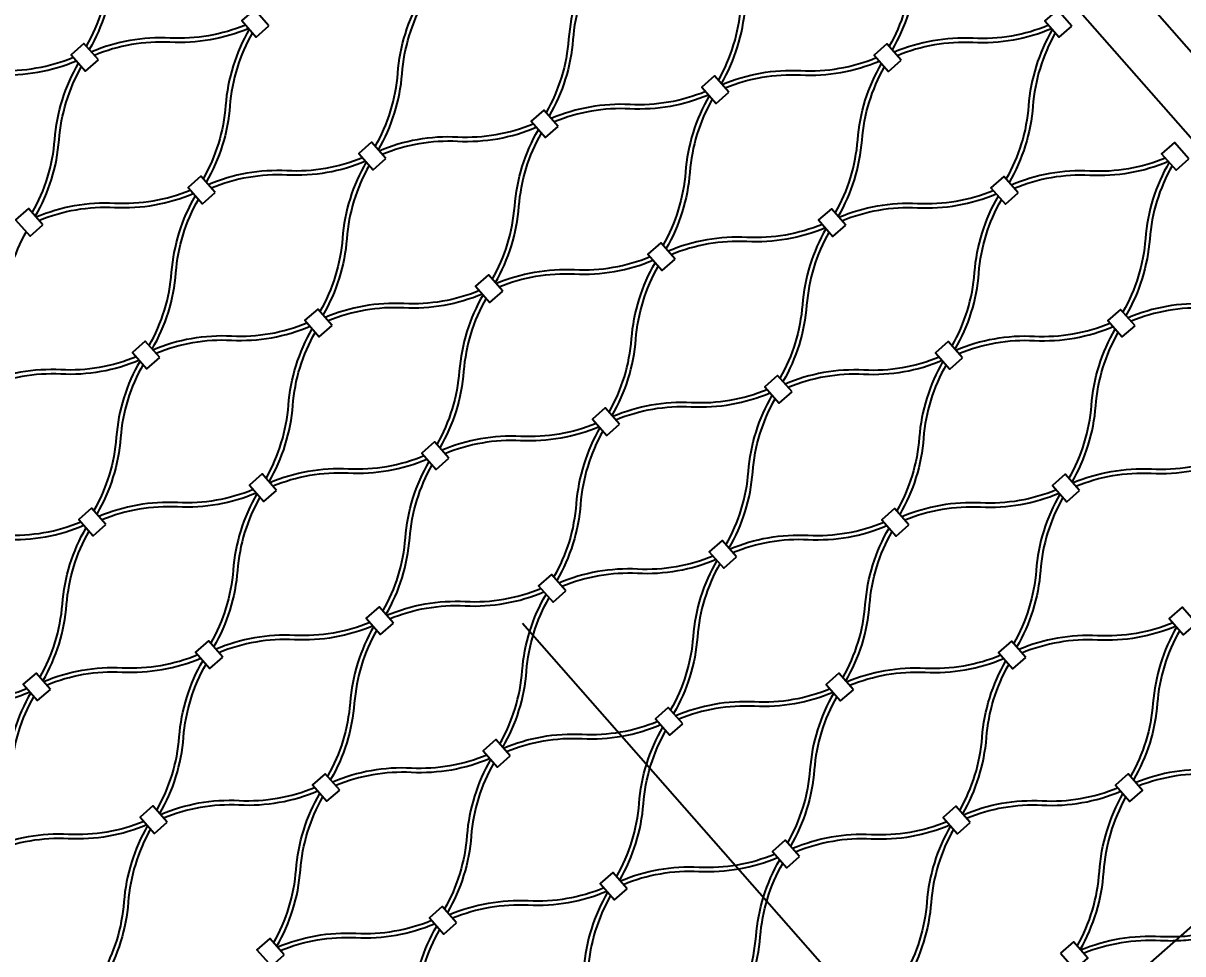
# Model space of a CAD drawing. Header units: millimetres. Extents: x 832728086 to 834530684, y 817551485 to 818349469.
# Drawn here: x 834423475.2 to 834423883.2, y 817821377.5 to 817821704.9 of the extents above; entities that cross this region are included whole.
import ezdxf

# ---------------------------------------------------------------- set-up
doc = ezdxf.new("R2010")
doc.units = ezdxf.units.MM
doc.header["$LTSCALE"] = 100
doc.linetypes.add('Grid Line', pattern=[22.225, 12.7, -3.175, 3.175, -3.175])
doc.layers.add('056-Railing-l', color=6, linetype='Continuous', lineweight=25)
for name, color, linetype in [('DLN020__', 6, 'Continuous'), ('DLN030_2', 1, 'Continuous'), ('mesh- l', 8, 'Continuous')]:
    doc.layers.add(name, color=color, linetype=linetype)
doc.styles.add('Swis721tBT', font='swissl.ttf')
doc.dimstyles.new('INTDIM350', dxfattribs={"dimtxt": 350, "dimasz": 200, "dimexe": 100, "dimexo": 150, "dimgap": 100, "dimtad": 1, "dimdec": 0, "dimzin": 9, "dimdsep": 46, "dimtxsty": 'Swis721tBT', "dimblk": 'OPEN30', "dimcen": -125, "dimclrd": 256, "dimclre": 256, "dimclrt": 2, "dimaunit": 1, "dimadec": 1, "dimazin": 0, "dimtfac": 0.444444, "dimtdec": 0, "dimtix": 1, "dimtmove": 2, "dimatfit": 3, "dimldrblk": 'OPEN30', "dimfxl": 0, "dimtolj": 1, "dimlwd": -1, "dimlwe": -1, "dimarcsym": 0})

# ---------------------------------------------------------------- blocks, each defined once
blk = doc.blocks.new('*D78')
at = {"layer": 'Defpoints', "color": 0}
for p in [(834424049.48, 817822695.36), (834423456.84, 817822182.7, 0.01), (834424222.84, 817821297.19, 0.01)]:
    blk.add_point(p, dxfattribs=at)
at = {"layer": 'DLN030_2', "linetype": 'Continuous'}
for p, q in [((834423570.28, 817822280.84), (834424125.11, 817822760.78)), ((834424815.48, 817821809.84), (834424049.48, 817822695.36)), ((834424336.28, 817821395.32), (834424891.11, 817821875.26))]:
    blk.add_line(p, q, dxfattribs=at)
at = {"layer": 'DLN030_2', "color": 2, "insert": (834424288.83, 817822128.34), "char_height": 175, "attachment_point": 5, "rotation": 130.8608, "style": 'Swis721tBT'}
blk.add_mtext('\\A1;1100 MIN.', dxfattribs=at)
blk = doc.blocks.new('_Open30')
at = {"color": 0, "linetype": 'ByBlock', "lineweight": -2}
for p, q in [((-1, 0.2679), (0, 0)), ((0, 0), (-1, -0.2679)), ((0, 0), (-1, 0))]:
    blk.add_line(p, q, dxfattribs=at)

msp = doc.modelspace()

# ---------------------------------------------------------------- linework, layer by layer
at = {"layer": '056-Railing-l'}
for points in [[(834423518.9291, 817822112.1503), (834424038.8784, 817821521.349)], [(834423503.9154, 817822098.9371), (834424023.8647, 817821508.1358)], [(834423029.1591, 817820632.7204), (834424027.571, 817821511.3977)]]:
    msp.add_lwpolyline(points, dxfattribs=at)
at = {"layer": 'DLN020__', "linetype": 'Grid Line'}
msp.add_line((834425958.1968, 817818871.8664), (834422935.9249, 817822305.974), dxfattribs=at)
at = {"layer": 'mesh- l'}
for points in [[(834423513.6687, 817821749.5272, 0.05643381), (834423507.9771, 817821736.5812, 0.05608633), (834423505.3144, 817821722.6911, -0.05520174), (834423502.7813, 817821709.35, -0.05548959), (834423497.3838, 817821696.8903)], [(834423514.7356, 817821748.315, 0.05541212), (834423509.3517, 817821735.8669, 0.05509445), (834423506.8244, 817821722.5409, -0.0561917), (834423504.1557, 817821708.6358, -0.05650781), (834423498.4504, 817821695.6784)], [(834423796.1757, 817821749.4154, 0.05643381), (834423790.4841, 817821736.4694, 0.05608633), (834423787.8213, 817821722.5792, -0.05520174), (834423785.2882, 817821709.2382, -0.05548959), (834423779.8907, 817821696.7785)], [(834423797.2425, 817821748.2032, 0.05541212), (834423791.8586, 817821735.7551, 0.05509445), (834423789.3313, 817821722.4291, -0.0561917), (834423786.6627, 817821708.5239, -0.05650781), (834423780.9573, 817821695.5665)], [(834423719.8095, 817821684.8239, 0.05541212), (834423725.1934, 817821697.272, 0.05509445), (834423727.7207, 817821710.598, -0.0561917), (834423730.3893, 817821724.5031, -0.05650781), (834423736.0947, 817821737.4606)], [(834423720.8763, 817821683.6117, 0.05643381), (834423726.5679, 817821696.5577, 0.05608633), (834423729.2307, 817821710.4478, -0.05520174), (834423731.7638, 817821723.7889, -0.05548959), (834423737.1613, 817821736.2486)], [(834423675.4825, 817821726.1094, 0.05643381), (834423669.7909, 817821713.1633, 0.05608633), (834423667.1281, 817821699.2732, -0.05520174), (834423664.595, 817821685.9321, -0.05548959), (834423659.1975, 817821673.4724)], [(834423676.5493, 817821724.8972, 0.05541212), (834423671.1654, 817821712.449, 0.05509445), (834423668.6381, 817821699.1231, -0.0561917), (834423665.9695, 817821685.2179, -0.05650781), (834423660.2641, 817821672.2605)], [(834423599.1163, 817821661.5179, 0.05541212), (834423604.5002, 817821673.966, 0.05509445), (834423607.0275, 817821687.292, -0.0561917), (834423609.6961, 817821701.1971, -0.05650781), (834423615.4015, 817821714.1545)], [(834423600.1831, 817821660.3057, 0.05643381), (834423605.8747, 817821673.2517, 0.05608633), (834423608.5375, 817821687.1418, -0.05520174), (834423611.0706, 817821700.4829, -0.05548959), (834423616.4681, 817821712.9426)], [(834423553.4916, 817821704.2778, -0.05541212), (834423540.4603, 817821700.5191, -0.05509445), (834423526.9213, 817821699.7055, 0.0561917), (834423512.7897, 817821698.8253, 0.05650781), (834423499.2124, 817821694.8125)], [(834423554.5585, 817821703.0656, -0.05643381), (834423540.9942, 817821699.065, -0.05608633), (834423526.8783, 817821698.1887, 0.05520174), (834423513.3235, 817821697.3712, 0.05548959), (834423500.279, 817821693.6005)], [(834423554.7893, 817821702.8034, 0.05643381), (834423549.0977, 817821689.8573, 0.05608633), (834423546.4349, 817821675.9672, -0.05520174), (834423543.9018, 817821662.6261, -0.05548959), (834423538.5043, 817821650.1664)], [(834423835.9986, 817821704.166, -0.05541212), (834423822.9672, 817821700.4073, -0.05509445), (834423809.4282, 817821699.5937, 0.0561917), (834423795.2967, 817821698.7134, 0.05650781), (834423781.7193, 817821694.7006)], [(834423837.0654, 817821702.9537, -0.05643381), (834423823.5011, 817821698.9532, -0.05608633), (834423809.3853, 817821698.0769, 0.05520174), (834423795.8305, 817821697.2594, 0.05548959), (834423782.7859, 817821693.4887)], [(834423837.2962, 817821702.6915, 0.05643381), (834423831.6046, 817821689.7455, 0.05608633), (834423828.9418, 817821675.8554, -0.05520174), (834423826.4087, 817821662.5143, -0.05548959), (834423821.0112, 817821650.0546)], [(834423555.8561, 817821701.5911, 0.05541212), (834423550.4722, 817821689.143, 0.05509445), (834423547.9449, 817821675.817, -0.0561917), (834423545.2763, 817821661.9119, -0.05650781), (834423539.5709, 817821648.9545)], [(834423838.363, 817821701.4793, 0.05541212), (834423832.9791, 817821689.0312, 0.05509445), (834423830.4518, 817821675.7052, -0.0561917), (834423827.7832, 817821661.8001, -0.05650781), (834423822.0778, 817821648.8426)], [(834423438.6002, 817821683.4613, -0.05643381), (834423452.1645, 817821687.4619, -0.05608633), (834423466.2803, 817821688.3382, 0.05520174), (834423479.8351, 817821689.1557, 0.05548959), (834423492.8797, 817821692.9263)], [(834423439.667, 817821682.2491, -0.05541212), (834423452.6983, 817821686.0077, -0.05509445), (834423466.2374, 817821686.8213, 0.0561917), (834423480.3689, 817821687.7016, 0.05650781), (834423493.9463, 817821691.7144)], [(834423478.4231, 817821638.2118, 0.05541212), (834423483.807, 817821650.66, 0.05509445), (834423486.3343, 817821663.986, -0.0561917), (834423489.0029, 817821677.8911, -0.05650781), (834423494.7083, 817821690.8485)], [(834423721.1071, 817821683.3495, -0.05643381), (834423734.6714, 817821687.35, -0.05608633), (834423748.7873, 817821688.2263, 0.05520174), (834423762.3421, 817821689.0438, 0.05548959), (834423775.3866, 817821692.8145)], [(834423722.1739, 817821682.1372, -0.05541212), (834423735.2053, 817821685.8959, -0.05509445), (834423748.7443, 817821686.7095, 0.0561917), (834423762.8759, 817821687.5898, 0.05650781), (834423776.4532, 817821691.6026)], [(834423760.93, 817821638.1, 0.05541212), (834423766.3139, 817821650.5482, 0.05509445), (834423768.8412, 817821663.8741, -0.0561917), (834423771.5098, 817821677.7793, -0.05650781), (834423777.2152, 817821690.7367)], [(834423479.4899, 817821636.9996, 0.05643381), (834423485.1815, 817821649.9457, 0.05608633), (834423487.8443, 817821663.8358, -0.05520174), (834423490.3774, 817821677.1769, -0.05548959), (834423495.7749, 817821689.6366)], [(834423761.9968, 817821636.8878, 0.05643381), (834423767.6884, 817821649.8338, 0.05608633), (834423770.3512, 817821663.724, -0.05520174), (834423772.8843, 817821677.065, -0.05548959), (834423778.2818, 817821689.5247)], [(834423715.3054, 817821680.8599, -0.05541212), (834423702.274, 817821677.1013, -0.05509445), (834423688.735, 817821676.2877, 0.0561917), (834423674.6035, 817821675.4074, 0.05650781), (834423661.0261, 817821671.3946)], [(834423716.3722, 817821679.6477, -0.05643381), (834423702.8079, 817821675.6471, -0.05608633), (834423688.6921, 817821674.7708, 0.05520174), (834423675.1373, 817821673.9534, 0.05548959), (834423662.0927, 817821670.1827)], [(834423716.603, 817821679.3855, 0.05643381), (834423710.9114, 817821666.4395, 0.05608633), (834423708.2486, 817821652.5493, -0.05520174), (834423705.7155, 817821639.2083, -0.05548959), (834423700.318, 817821626.7486)], [(834423717.6698, 817821678.1733, 0.05541212), (834423712.2859, 817821665.7251, 0.05509445), (834423709.7586, 817821652.3992, -0.0561917), (834423707.09, 817821638.494, -0.05650781), (834423701.3846, 817821625.5366)], [(834423600.4139, 817821660.0434, -0.05643381), (834423613.9782, 817821664.044, -0.05608633), (834423628.0941, 817821664.9203, 0.05520174), (834423641.6489, 817821665.7378, 0.05548959), (834423654.6934, 817821669.5085)], [(834423601.4807, 817821658.8312, -0.05541212), (834423614.5121, 817821662.5899, -0.05509445), (834423628.0511, 817821663.4035, 0.0561917), (834423642.1827, 817821664.2837, 0.05650781), (834423655.76, 817821668.2965)], [(834423640.2368, 817821614.794, 0.05541212), (834423645.6207, 817821627.2421, 0.05509445), (834423648.148, 817821640.5681, -0.0561917), (834423650.8166, 817821654.4732, -0.05650781), (834423656.522, 817821667.4306)], [(834423641.3037, 817821613.5818, 0.05643381), (834423646.9953, 817821626.5278, 0.05608633), (834423649.658, 817821640.4179, -0.05520174), (834423652.1911, 817821653.759, -0.05548959), (834423657.5886, 817821666.2187)], [(834423594.6122, 817821657.5539, -0.05541212), (834423581.5808, 817821653.7953, -0.05509445), (834423568.0418, 817821652.9816, 0.0561917), (834423553.9103, 817821652.1014, 0.05650781), (834423540.3329, 817821648.0886)], [(834423877.1191, 817821657.4421, -0.05541212), (834423864.0878, 817821653.6834, -0.05509445), (834423850.5487, 817821652.8698, 0.0561917), (834423836.4172, 817821651.9895, 0.05650781), (834423822.8399, 817821647.9767)], [(834423595.679, 817821656.3417, -0.05643381), (834423582.1147, 817821652.3411, -0.05608633), (834423567.9989, 817821651.4648, 0.05520174), (834423554.4441, 817821650.6473, 0.05548959), (834423541.3995, 817821646.8766)], [(834423595.9098, 817821656.0795, 0.05643381), (834423590.2182, 817821643.1334, 0.05608633), (834423587.5555, 817821629.2433, -0.05520174), (834423585.0224, 817821615.9022, -0.05548959), (834423579.6248, 817821603.4425)], [(834423596.9766, 817821654.8672, 0.05541212), (834423591.5927, 817821642.4191, 0.05509445), (834423589.0654, 817821629.0931, -0.0561917), (834423586.3968, 817821615.188, -0.05650781), (834423580.6914, 817821602.2306)], [(834423878.1859, 817821656.2299, -0.05643381), (834423864.6216, 817821652.2293, -0.05608633), (834423850.5058, 817821651.353, 0.05520174), (834423836.951, 817821650.5355, 0.05548959), (834423823.9065, 817821646.7648)], [(834423878.4167, 817821655.9676, 0.05643381), (834423872.7251, 817821643.0216, 0.05608633), (834423870.0624, 817821629.1315, -0.05520174), (834423867.5293, 817821615.7904, -0.05548959), (834423862.1317, 817821603.3307)], [(834423879.4836, 817821654.7554, 0.05541212), (834423874.0996, 817821642.3073, 0.05509445), (834423871.5723, 817821628.9813, -0.0561917), (834423868.9037, 817821615.0762, -0.05650781), (834423863.1983, 817821602.1188)], [(834423479.7207, 817821636.7374, -0.05643381), (834423493.285, 817821640.738, -0.05608633), (834423507.4009, 817821641.6143, 0.05520174), (834423520.9557, 817821642.4318, 0.05548959), (834423534.0002, 817821646.2025)], [(834423762.2276, 817821636.6256, -0.05643381), (834423775.7919, 817821640.6261, -0.05608633), (834423789.9078, 817821641.5025, 0.05520174), (834423803.4626, 817821642.3199, 0.05548959), (834423816.5071, 817821646.0906)], [(834423480.7876, 817821635.5252, -0.05541212), (834423493.8189, 817821639.2838, -0.05509445), (834423507.3579, 817821640.0975, 0.0561917), (834423521.4895, 817821640.9777, 0.05650781), (834423535.0668, 817821644.9905)], [(834423519.5436, 817821591.488, 0.05541212), (834423524.9275, 817821603.9361, 0.05509445), (834423527.4548, 817821617.2621, -0.0561917), (834423530.1235, 817821631.1672, -0.05650781), (834423535.8288, 817821644.1246)], [(834423520.6105, 817821590.2757, 0.05643381), (834423526.3021, 817821603.2218, 0.05608633), (834423528.9648, 817821617.1119, -0.05520174), (834423531.4979, 817821630.453, -0.05548959), (834423536.8954, 817821642.9127)], [(834423763.2945, 817821635.4133, -0.05541212), (834423776.3258, 817821639.172, -0.05509445), (834423789.8649, 817821639.9856, 0.0561917), (834423803.9964, 817821640.8659, 0.05650781), (834423817.5737, 817821644.8787)], [(834423802.0505, 817821591.3761, 0.05541212), (834423807.4344, 817821603.8243, 0.05509445), (834423809.9617, 817821617.1502, -0.0561917), (834423812.6304, 817821631.0554, -0.05650781), (834423818.3357, 817821644.0128)], [(834423803.1174, 817821590.1639, 0.05643381), (834423808.809, 817821603.1099, 0.05608633), (834423811.4717, 817821617.0001, -0.05520174), (834423814.0048, 817821630.3412, -0.05548959), (834423819.4023, 817821642.8009)], [(834423756.4259, 817821634.1361, -0.05541212), (834423743.3946, 817821630.3774, -0.05509445), (834423729.8555, 817821629.5638, 0.0561917), (834423715.724, 817821628.6835, 0.05650781), (834423702.1467, 817821624.6707)], [(834423757.4927, 817821632.9238, -0.05643381), (834423743.9284, 817821628.9233, -0.05608633), (834423729.8126, 817821628.047, 0.05520174), (834423716.2578, 817821627.2295, 0.05548959), (834423703.2133, 817821623.4588)], [(834423476.2834, 817821631.5612, 0.05541212), (834423470.8995, 817821619.1131, 0.05509445), (834423468.3722, 817821605.7871, -0.0561917), (834423465.7036, 817821591.882, -0.05650781), (834423459.9982, 817821578.9246)], [(834423757.7235, 817821632.6616, 0.05643381), (834423752.0319, 817821619.7156, 0.05608633), (834423749.3692, 817821605.8254, -0.05520174), (834423746.8361, 817821592.4844, -0.05548959), (834423741.4385, 817821580.0247)], [(834423758.7904, 817821631.4494, 0.05541212), (834423753.4064, 817821619.0013, 0.05509445), (834423750.8792, 817821605.6753, -0.0561917), (834423748.2105, 817821591.7701, -0.05650781), (834423742.5051, 817821578.8127)], [(834423641.5344, 817821613.3195, -0.05643381), (834423655.0987, 817821617.3201, -0.05608633), (834423669.2146, 817821618.1964, 0.05520174), (834423682.7694, 817821619.0139, 0.05548959), (834423695.8139, 817821622.7846)], [(834423642.6013, 817821612.1073, -0.05541212), (834423655.6326, 817821615.866, -0.05509445), (834423669.1717, 817821616.6796, 0.0561917), (834423683.3032, 817821617.5599, 0.05650781), (834423696.8805, 817821621.5727)], [(834423681.3573, 817821568.0701, 0.05541212), (834423686.7412, 817821580.5182, 0.05509445), (834423689.2685, 817821593.8442, -0.0561917), (834423691.9372, 817821607.7493, -0.05650781), (834423697.6425, 817821620.7068)], [(834423682.4242, 817821566.8579, 0.05643381), (834423688.1158, 817821579.8039, 0.05608633), (834423690.7785, 817821593.694, -0.05520174), (834423693.3116, 817821607.0351, -0.05548959), (834423698.7091, 817821619.4948)], [(834423635.7327, 817821610.83, -0.05541212), (834423622.7014, 817821607.0714, -0.05509445), (834423609.1623, 817821606.2577, 0.0561917), (834423595.0308, 817821605.3775, 0.05650781), (834423581.4535, 817821601.3647)], [(834423636.7995, 817821609.6178, -0.05643381), (834423623.2353, 817821605.6172, -0.05608633), (834423609.1194, 817821604.7409, 0.05520174), (834423595.5646, 817821603.9234, 0.05548959), (834423582.5201, 817821600.1528)], [(834423637.0303, 817821609.3556, 0.05643381), (834423631.3387, 817821596.4095, 0.05608633), (834423628.676, 817821582.5194, -0.05520174), (834423626.1429, 817821569.1783, -0.05548959), (834423620.7453, 817821556.7186)], [(834423918.2396, 817821610.7182, -0.05541212), (834423905.2083, 817821606.9595, -0.05509445), (834423891.6692, 817821606.1459, 0.0561917), (834423877.5377, 817821605.2657, 0.05650781), (834423863.9604, 817821601.2529)], [(834423919.3065, 817821609.506, -0.05643381), (834423905.7422, 817821605.5054, -0.05608633), (834423891.6263, 817821604.6291, 0.05520174), (834423878.0715, 817821603.8116, 0.05548959), (834423865.027, 817821600.0409)], [(834423638.0972, 817821608.1434, 0.05541212), (834423632.7132, 817821595.6952, 0.05509445), (834423630.186, 817821582.3693, -0.0561917), (834423627.5173, 817821568.4641, -0.05650781), (834423621.8119, 817821555.5067)], [(834423520.8412, 817821590.0135, -0.05643381), (834423534.4055, 817821594.0141, -0.05608633), (834423548.5214, 817821594.8904, 0.05520174), (834423562.0762, 817821595.7079, 0.05548959), (834423575.1207, 817821599.4786)], [(834423521.9081, 817821588.8013, -0.05541212), (834423534.9394, 817821592.5599, -0.05509445), (834423548.4785, 817821593.3736, 0.0561917), (834423562.61, 817821594.2538, 0.05650781), (834423576.1873, 817821598.2666)], [(834423560.6641, 817821544.7641, 0.05541212), (834423566.0481, 817821557.2122, 0.05509445), (834423568.5753, 817821570.5382, -0.0561917), (834423571.244, 817821584.4433, -0.05650781), (834423576.9494, 817821597.4007)], [(834423561.731, 817821543.5518, 0.05643381), (834423567.4226, 817821556.4979, 0.05608633), (834423570.0853, 817821570.388, -0.05520174), (834423572.6184, 817821583.7291, -0.05548959), (834423578.0159, 817821596.1888)], [(834423803.3481, 817821589.9017, -0.05643381), (834423816.9124, 817821593.9023, -0.05608633), (834423831.0283, 817821594.7786, 0.05520174), (834423844.5831, 817821595.596, 0.05548959), (834423857.6276, 817821599.3667)], [(834423804.415, 817821588.6895, -0.05541212), (834423817.4463, 817821592.4481, -0.05509445), (834423830.9854, 817821593.2617, 0.0561917), (834423845.1169, 817821594.142, 0.05650781), (834423858.6942, 817821598.1548)], [(834423843.171, 817821544.6522, 0.05541212), (834423848.555, 817821557.1004, 0.05509445), (834423851.0822, 817821570.4263, -0.0561917), (834423853.7509, 817821584.3315, -0.05650781), (834423859.4563, 817821597.2889)], [(834423844.2379, 817821543.44, 0.05643381), (834423849.9295, 817821556.3861, 0.05608633), (834423852.5922, 817821570.2762, -0.05520174), (834423855.1253, 817821583.6173, -0.05548959), (834423860.5229, 817821596.077)], [(834423515.0395, 817821587.524, -0.05541212), (834423502.0082, 817821583.7653, -0.05509445), (834423488.4691, 817821582.9517, 0.0561917), (834423474.3376, 817821582.0715, 0.05650781), (834423460.7603, 817821578.0587)], [(834423516.1063, 817821586.3118, -0.05643381), (834423502.5421, 817821582.3112, -0.05608633), (834423488.4262, 817821581.4349, 0.05520174), (834423474.8714, 817821580.6174, 0.05548959), (834423461.8269, 817821576.8467)], [(834423516.3371, 817821586.0496, 0.05643381), (834423510.6455, 817821573.1035, 0.05608633), (834423507.9828, 817821559.2134, -0.05520174), (834423505.4497, 817821545.8723, -0.05548959), (834423500.0521, 817821533.4126)], [(834423517.404, 817821584.8373, 0.05541212), (834423512.02, 817821572.3892, 0.05509445), (834423509.4928, 817821559.0632, -0.0561917), (834423506.8241, 817821545.1581, -0.05650781), (834423501.1187, 817821532.2007)], [(834423797.5464, 817821587.4122, -0.05541212), (834423784.5151, 817821583.6535, -0.05509445), (834423770.976, 817821582.8399, 0.0561917), (834423756.8445, 817821581.9596, 0.05650781), (834423743.2672, 817821577.9468)], [(834423798.6133, 817821586.1999, -0.05643381), (834423785.049, 817821582.1994, -0.05608633), (834423770.9331, 817821581.3231, 0.05520174), (834423757.3783, 817821580.5056, 0.05548959), (834423744.3338, 817821576.7349)], [(834423798.844, 817821585.9377, 0.05643381), (834423793.1524, 817821572.9917, 0.05608633), (834423790.4897, 817821559.1016, -0.05520174), (834423787.9566, 817821545.7605, -0.05548959), (834423782.5591, 817821533.3008)], [(834423799.9109, 817821584.7255, 0.05541212), (834423794.5269, 817821572.2774, 0.05509445), (834423791.9997, 817821558.9514, -0.0561917), (834423789.331, 817821545.0463, -0.05650781), (834423783.6256, 817821532.0888)], [(834423682.6549, 817821566.5957, -0.05643381), (834423696.2192, 817821570.5962, -0.05608633), (834423710.3351, 817821571.4725, 0.05520174), (834423723.8899, 817821572.29, 0.05548959), (834423736.9344, 817821576.0607)], [(834423683.7218, 817821565.3834, -0.05541212), (834423696.7531, 817821569.1421, -0.05509445), (834423710.2922, 817821569.9557, 0.0561917), (834423724.4237, 817821570.836, 0.05650781), (834423738.001, 817821574.8488)], [(834423722.4778, 817821521.3462, 0.05541212), (834423727.8618, 817821533.7943, 0.05509445), (834423730.389, 817821547.1203, -0.0561917), (834423733.0577, 817821561.0255, -0.05650781), (834423738.7631, 817821573.9829)], [(834423723.5447, 817821520.134, 0.05643381), (834423729.2363, 817821533.08, 0.05608633), (834423731.899, 817821546.9702, -0.05520174), (834423734.4321, 817821560.3112, -0.05548959), (834423739.8297, 817821572.7709)], [(834423676.8532, 817821564.1061, -0.05541212), (834423663.8219, 817821560.3475, -0.05509445), (834423650.2828, 817821559.5339, 0.0561917), (834423636.1513, 817821558.6536, 0.05650781), (834423622.574, 817821554.6408)], [(834423677.9201, 817821562.8939, -0.05643381), (834423664.3558, 817821558.8933, -0.05608633), (834423650.2399, 817821558.017, 0.05520174), (834423636.6851, 817821557.1996, 0.05548959), (834423623.6406, 817821553.4289)], [(834423678.1508, 817821562.6317, 0.05643381), (834423672.4592, 817821549.6857, 0.05608633), (834423669.7965, 817821535.7955, -0.05520174), (834423667.2634, 817821522.4545, -0.05548959), (834423661.8659, 817821509.9948)], [(834423679.2177, 817821561.4195, 0.05541212), (834423673.8338, 817821548.9713, 0.05509445), (834423671.3065, 817821535.6454, -0.0561917), (834423668.6378, 817821521.7402, -0.05650781), (834423662.9325, 817821508.7828)], [(834423561.9617, 817821543.2896, -0.05643381), (834423575.526, 817821547.2902, -0.05608633), (834423589.6419, 817821548.1665, 0.05520174), (834423603.1967, 817821548.984, 0.05548959), (834423616.2412, 817821552.7547)], [(834423563.0286, 817821542.0774, -0.05541212), (834423576.0599, 817821545.8361, -0.05509445), (834423589.599, 817821546.6497, 0.0561917), (834423603.7305, 817821547.5299, 0.05650781), (834423617.3078, 817821551.5427)], [(834423844.4687, 817821543.1778, -0.05643381), (834423858.0329, 817821547.1784, -0.05608633), (834423872.1488, 817821548.0547, 0.05520174), (834423885.7036, 817821548.8722, 0.05548959), (834423898.7481, 817821552.6429)], [(834423845.5355, 817821541.9656, -0.05541212), (834423858.5668, 817821545.7242, -0.05509445), (834423872.1059, 817821546.5379, 0.0561917), (834423886.2374, 817821547.4181, 0.05650781), (834423899.8147, 817821551.4309)], [(834423601.7846, 817821498.0402, 0.05541212), (834423607.1686, 817821510.4883, 0.05509445), (834423609.6958, 817821523.8143, -0.0561917), (834423612.3645, 817821537.7194, -0.05650781), (834423618.0699, 817821550.6768)], [(834423602.8515, 817821496.828, 0.05643381), (834423608.5431, 817821509.774, 0.05608633), (834423611.2058, 817821523.6641, -0.05520174), (834423613.7389, 817821537.0052, -0.05548959), (834423619.1365, 817821549.4649)], [(834423556.16, 817821540.8001, -0.05541212), (834423543.1287, 817821537.0415, -0.05509445), (834423529.5896, 817821536.2278, 0.0561917), (834423515.4581, 817821535.3476, 0.05650781), (834423501.8808, 817821531.3348)], [(834423557.2269, 817821539.5879, -0.05643381), (834423543.6626, 817821535.5873, -0.05608633), (834423529.5467, 817821534.711, 0.05520174), (834423515.9919, 817821533.8935, 0.05548959), (834423502.9474, 817821530.1228)], [(834423557.4576, 817821539.3257, 0.05643381), (834423551.766, 817821526.3796, 0.05608633), (834423549.1033, 817821512.4895, -0.05520174), (834423546.5702, 817821499.1484, -0.05548959), (834423541.1727, 817821486.6887)], [(834423838.6669, 817821540.6883, -0.05541212), (834423825.6356, 817821536.9296, -0.05509445), (834423812.0965, 817821536.116, 0.0561917), (834423797.965, 817821535.2357, 0.05650781), (834423784.3877, 817821531.2229)], [(834423839.7338, 817821539.4761, -0.05643381), (834423826.1695, 817821535.4755, -0.05608633), (834423812.0536, 817821534.5992, 0.05520174), (834423798.4988, 817821533.7817, 0.05548959), (834423785.4543, 817821530.011)], [(834423839.9645, 817821539.2138, 0.05643381), (834423834.2729, 817821526.2678, 0.05608633), (834423831.6102, 817821512.3777, -0.05520174), (834423829.0771, 817821499.0366, -0.05548959), (834423823.6796, 817821486.5769)], [(834423558.5245, 817821538.1134, 0.05541212), (834423553.1406, 817821525.6653, 0.05509445), (834423550.6133, 817821512.3393, -0.0561917), (834423547.9446, 817821498.4342, -0.05650781), (834423542.2393, 817821485.4768)], [(834423841.0314, 817821538.0016, 0.05541212), (834423835.6475, 817821525.5535, 0.05509445), (834423833.1202, 817821512.2275, -0.0561917), (834423830.4516, 817821498.3224, -0.05650781), (834423824.7462, 817821485.365)], [(834423441.2685, 817821519.9836, -0.05643381), (834423454.8328, 817821523.9842, -0.05608633), (834423468.9487, 817821524.8605, 0.05520174), (834423482.5035, 817821525.678, 0.05548959), (834423495.548, 817821529.4487)], [(834423442.3354, 817821518.7714, -0.05541212), (834423455.3667, 817821522.53, -0.05509445), (834423468.9058, 817821523.3437, 0.0561917), (834423483.0373, 817821524.2239, 0.05650781), (834423496.6146, 817821528.2367)], [(834423481.0914, 817821474.7342, 0.05541212), (834423486.4754, 817821487.1823, 0.05509445), (834423489.0027, 817821500.5083, -0.0561917), (834423491.6713, 817821514.4134, -0.05650781), (834423497.3767, 817821527.3708)], [(834423723.7755, 817821519.8718, -0.05643381), (834423737.3397, 817821523.8723, -0.05608633), (834423751.4556, 817821524.7487, 0.05520174), (834423765.0104, 817821525.5661, 0.05548959), (834423778.0549, 817821529.3368)], [(834423724.8423, 817821518.6595, -0.05541212), (834423737.8736, 817821522.4182, -0.05509445), (834423751.4127, 817821523.2318, 0.0561917), (834423765.5442, 817821524.1121, 0.05650781), (834423779.1215, 817821528.1249)], [(834423763.5984, 817821474.6223, 0.05541212), (834423768.9823, 817821487.0705, 0.05509445), (834423771.5096, 817821500.3964, -0.0561917), (834423774.1782, 817821514.3016, -0.05650781), (834423779.8836, 817821527.259)], [(834423482.1583, 817821473.5219, 0.05643381), (834423487.8499, 817821486.468, 0.05608633), (834423490.5126, 817821500.3581, -0.05520174), (834423493.0457, 817821513.6992, -0.05548959), (834423498.4433, 817821526.1589)], [(834423764.6652, 817821473.4101, 0.05643381), (834423770.3568, 817821486.3561, 0.05608633), (834423773.0196, 817821500.2463, -0.05520174), (834423775.5526, 817821513.5873, -0.05548959), (834423780.9502, 817821526.047)], [(834423717.9737, 817821517.3823, -0.05541212), (834423704.9424, 817821513.6236, -0.05509445), (834423691.4033, 817821512.81, 0.0561917), (834423677.2718, 817821511.9297, 0.05650781), (834423663.6945, 817821507.9169)], [(834423719.0406, 817821516.17, -0.05643381), (834423705.4763, 817821512.1695, -0.05608633), (834423691.3604, 817821511.2931, 0.05520174), (834423677.8056, 817821510.4757, 0.05548959), (834423664.7611, 817821506.705)], [(834423719.2714, 817821515.9078, 0.05643381), (834423713.5797, 817821502.9618, 0.05608633), (834423710.917, 817821489.0716, -0.05520174), (834423708.3839, 817821475.7306, -0.05548959), (834423702.9864, 817821463.2709)], [(834423720.3382, 817821514.6956, 0.05541212), (834423714.9543, 817821502.2475, 0.05509445), (834423712.427, 817821488.9215, -0.0561917), (834423709.7584, 817821475.0163, -0.05650781), (834423704.053, 817821462.0589)], [(834423603.0823, 817821496.5657, -0.05643381), (834423616.6466, 817821500.5663, -0.05608633), (834423630.7624, 817821501.4426, 0.05520174), (834423644.3172, 817821502.2601, 0.05548959), (834423657.3617, 817821506.0308)], [(834423604.1491, 817821495.3535, -0.05541212), (834423617.1804, 817821499.1122, -0.05509445), (834423630.7195, 817821499.9258, 0.0561917), (834423644.851, 817821500.8061, 0.05650781), (834423658.4283, 817821504.8189)], [(834423642.9052, 817821451.3163, 0.05541212), (834423648.2891, 817821463.7644, 0.05509445), (834423650.8164, 817821477.0904, -0.0561917), (834423653.485, 817821490.9955, -0.05650781), (834423659.1904, 817821503.953)], [(834423643.972, 817821450.1041, 0.05643381), (834423649.6636, 817821463.0501, 0.05608633), (834423652.3264, 817821476.9402, -0.05520174), (834423654.8595, 817821490.2813, -0.05548959), (834423660.257, 817821502.741)], [(834423597.2805, 817821494.0762, -0.05541212), (834423584.2492, 817821490.3176, -0.05509445), (834423570.7101, 817821489.5039, 0.0561917), (834423556.5786, 817821488.6237, 0.05650781), (834423543.0013, 817821484.6109)], [(834423598.3474, 817821492.864, -0.05643381), (834423584.7831, 817821488.8634, -0.05608633), (834423570.6672, 817821487.9871, 0.05520174), (834423557.1124, 817821487.1696, 0.05548959), (834423544.0679, 817821483.3989)], [(834423598.5782, 817821492.6018, 0.05643381), (834423592.8866, 817821479.6557, 0.05608633), (834423590.2238, 817821465.7656, -0.05520174), (834423587.6907, 817821452.4245, -0.05548959), (834423582.2932, 817821439.9648)], [(834423599.645, 817821491.3896, 0.05541212), (834423594.2611, 817821478.9414, 0.05509445), (834423591.7338, 817821465.6155, -0.0561917), (834423589.0652, 817821451.7103, -0.05650781), (834423583.3598, 817821438.7529)], [(834423879.7874, 817821493.9644, -0.05541212), (834423866.7561, 817821490.2057, -0.05509445), (834423853.2171, 817821489.3921, 0.0561917), (834423839.0855, 817821488.5119, 0.05650781), (834423825.5082, 817821484.4991)], [(834423880.8543, 817821492.7522, -0.05643381), (834423867.29, 817821488.7516, -0.05608633), (834423853.1741, 817821487.8753, 0.05520174), (834423839.6193, 817821487.0578, 0.05548959), (834423826.5748, 817821483.2871)], [(834423881.0851, 817821492.49, 0.05643381), (834423875.3935, 817821479.5439, 0.05608633), (834423872.7307, 817821465.6538, -0.05520174), (834423870.1976, 817821452.3127, -0.05548959), (834423864.8001, 817821439.853)], [(834423882.1519, 817821491.2777, 0.05541212), (834423876.768, 817821478.8296, 0.05509445), (834423874.2407, 817821465.5036, -0.0561917), (834423871.5721, 817821451.5985, -0.05650781), (834423865.8667, 817821438.6411)], [(834423482.3891, 817821473.2597, -0.05643381), (834423495.9534, 817821477.2603, -0.05608633), (834423510.0692, 817821478.1366, 0.05520174), (834423523.624, 817821478.9541, 0.05548959), (834423536.6685, 817821482.7248)], [(834423764.896, 817821473.1479, -0.05643381), (834423778.4603, 817821477.1485, -0.05608633), (834423792.5761, 817821478.0248, 0.05520174), (834423806.1309, 817821478.8422, 0.05548959), (834423819.1755, 817821482.6129)], [(834423483.4559, 817821472.0475, -0.05541212), (834423496.4872, 817821475.8061, -0.05509445), (834423510.0263, 817821476.6198, 0.0561917), (834423524.1578, 817821477.5, 0.05650781), (834423537.7351, 817821481.5128)], [(834423522.212, 817821428.0103, 0.05541212), (834423527.5959, 817821440.4584, 0.05509445), (834423530.1232, 817821453.7844, -0.0561917), (834423532.7918, 817821467.6895, -0.05650781), (834423538.4972, 817821480.6469)], [(834423523.2788, 817821426.798, 0.05643381), (834423528.9704, 817821439.7441, 0.05608633), (834423531.6332, 817821453.6342, -0.05520174), (834423534.1663, 817821466.9753, -0.05548959), (834423539.5638, 817821479.435)], [(834423765.9628, 817821471.9357, -0.05541212), (834423778.9942, 817821475.6943, -0.05509445), (834423792.5332, 817821476.5079, 0.0561917), (834423806.6647, 817821477.3882, 0.05650781), (834423820.2421, 817821481.401)], [(834423804.7189, 817821427.8984, 0.05541212), (834423810.1028, 817821440.3466, 0.05509445), (834423812.6301, 817821453.6725, -0.0561917), (834423815.2987, 817821467.5777, -0.05650781), (834423821.0041, 817821480.5351)], [(834423805.7857, 817821426.6862, 0.05643381), (834423811.4773, 817821439.6323, 0.05608633), (834423814.1401, 817821453.5224, -0.05520174), (834423816.6732, 817821466.8635, -0.05548959), (834423822.0707, 817821479.3232)], [(834423476.5873, 817821470.7702, -0.05541212), (834423463.556, 817821467.0115, -0.05509445), (834423450.0169, 817821466.1979, 0.0561917), (834423435.8854, 817821465.3177, 0.05650781), (834423422.3081, 817821461.3049)], [(834423759.0943, 817821470.6584, -0.05541212), (834423746.0629, 817821466.8997, -0.05509445), (834423732.5239, 817821466.0861, 0.0561917), (834423718.3923, 817821465.2058, 0.05650781), (834423704.815, 817821461.193)], [(834423477.6542, 817821469.558, -0.05643381), (834423464.0899, 817821465.5574, -0.05608633), (834423449.974, 817821464.6811, 0.05520174), (834423436.4192, 817821463.8636, 0.05548959), (834423423.3747, 817821460.0929)], [(834423477.885, 817821469.2958, 0.05643381), (834423472.1934, 817821456.3497, 0.05608633), (834423469.5306, 817821442.4596, -0.05520174), (834423466.9975, 817821429.1185, -0.05548959), (834423461.6, 817821416.6588)], [(834423478.9518, 817821468.0835, 0.05541212), (834423473.5679, 817821455.6354, 0.05509445), (834423471.0406, 817821442.3094, -0.0561917), (834423468.372, 817821428.4043, -0.05650781), (834423462.6666, 817821415.4469)], [(834423760.1611, 817821469.4461, -0.05643381), (834423746.5968, 817821465.4456, -0.05608633), (834423732.4809, 817821464.5693, 0.05520174), (834423718.9261, 817821463.7518, 0.05548959), (834423705.8816, 817821459.9811)], [(834423760.3919, 817821469.1839, 0.05643381), (834423754.7003, 817821456.2379, 0.05608633), (834423752.0375, 817821442.3478, -0.05520174), (834423749.5044, 817821429.0067, -0.05548959), (834423744.1069, 817821416.547)], [(834423761.4587, 817821467.9717, 0.05541212), (834423756.0748, 817821455.5236, 0.05509445), (834423753.5475, 817821442.1976, -0.0561917), (834423750.8789, 817821428.2925, -0.05650781), (834423745.1735, 817821415.335)], [(834423644.2028, 817821449.8419, -0.05643381), (834423657.7671, 817821453.8424, -0.05608633), (834423671.8829, 817821454.7187, 0.05520174), (834423685.4377, 817821455.5362, 0.05548959), (834423698.4823, 817821459.3069)], [(834423645.2696, 817821448.6296, -0.05541212), (834423658.301, 817821452.3883, -0.05509445), (834423671.84, 817821453.2019, 0.0561917), (834423685.9715, 817821454.0822, 0.05650781), (834423699.5489, 817821458.095)], [(834423684.0257, 817821404.5924, 0.05541212), (834423689.4096, 817821417.0405, 0.05509445), (834423691.9369, 817821430.3665, -0.0561917), (834423694.6055, 817821444.2717, -0.05650781), (834423700.3109, 817821457.2291)], [(834423685.0925, 817821403.3802, 0.05643381), (834423690.7841, 817821416.3262, 0.05608633), (834423693.4469, 817821430.2164, -0.05520174), (834423695.98, 817821443.5574, -0.05548959), (834423701.3775, 817821456.0171)], [(834423638.4011, 817821447.3523, -0.05541212), (834423625.3697, 817821443.5937, -0.05509445), (834423611.8307, 817821442.7801, 0.0561917), (834423597.6991, 817821441.8998, 0.05650781), (834423584.1218, 817821437.887)], [(834423639.4679, 817821446.1401, -0.05643381), (834423625.9036, 817821442.1395, -0.05608633), (834423611.7877, 817821441.2632, 0.05520174), (834423598.2329, 817821440.4458, 0.05548959), (834423585.1884, 817821436.6751)], [(834423639.6987, 817821445.8779, 0.05643381), (834423634.0071, 817821432.9319, 0.05608633), (834423631.3443, 817821419.0417, -0.05520174), (834423628.8112, 817821405.7006, -0.05548959), (834423623.4137, 817821393.2409)], [(834423921.1218, 817821446.2115, -0.05599755), (834423908.0227, 817821442.6818, -0.0550563), (834423894.465, 817821442.1212, 0.05611313), (834423880.3142, 817821441.5061, 0.05708602), (834423866.6646, 817821437.7345)], [(834423640.7655, 817821444.6657, 0.05541212), (834423635.3816, 817821432.2175, 0.05509445), (834423632.8543, 817821418.8916, -0.0561917), (834423630.1857, 817821404.9864, -0.05650781), (834423624.4803, 817821392.029)], [(834423922.1945, 817821444.9928, -0.05708602), (834423908.5449, 817821441.2211, -0.05611313), (834423894.394, 817821440.606, 0.0550563), (834423880.8363, 817821440.0454, 0.05599755), (834423867.7372, 817821436.5157)], [(834423523.5096, 817821426.5358, -0.05643381), (834423537.0739, 817821430.5364, -0.05608633), (834423551.1897, 817821431.4127, 0.05520174), (834423564.7445, 817821432.2302, 0.05548959), (834423577.7891, 817821436.0009)], [(834423524.5764, 817821425.3236, -0.05541212), (834423537.6078, 817821429.0823, -0.05509445), (834423551.1468, 817821429.8959, 0.0561917), (834423565.2783, 817821430.7761, 0.05650781), (834423578.8557, 817821434.7889)], [(834423563.3325, 817821381.2864, 0.05541212), (834423568.7164, 817821393.7345, 0.05509445), (834423571.2437, 817821407.0605, -0.0561917), (834423573.9123, 817821420.9656, -0.05650781), (834423579.6177, 817821433.923)], [(834423806.0165, 817821426.424, -0.05643381), (834423819.5808, 817821430.4246, -0.05608633), (834423833.6967, 817821431.3009, 0.05520174), (834423847.2515, 817821432.1184, 0.05548959), (834423860.296, 817821435.889)], [(834423807.0834, 817821425.2118, -0.05541212), (834423820.1147, 817821428.9704, -0.05509445), (834423833.6537, 817821429.7841, 0.0561917), (834423847.7853, 817821430.6643, 0.05650781), (834423861.3626, 817821434.6771)], [(834423846.0533, 817821380.1456, 0.05501314), (834423851.4148, 817821392.8419, 0.05502564), (834423853.8784, 817821406.4019, -0.05608013), (834423856.4799, 817821420.5521, -0.05606721), (834423862.1604, 817821433.7705)], [(834423564.3993, 817821380.0742, 0.05643381), (834423570.0909, 817821393.0202, 0.05608633), (834423572.7537, 817821406.9103, -0.05520174), (834423575.2868, 817821420.2514, -0.05548959), (834423580.6843, 817821432.7111)], [(834423847.1259, 817821378.9268, 0.05606721), (834423852.8064, 817821392.1453, 0.05608013), (834423855.408, 817821406.2954, -0.05502564), (834423857.8715, 817821419.8554, -0.05501314), (834423863.2331, 817821432.5517)], [(834423517.7079, 817821424.0463, -0.05541212), (834423504.6765, 817821420.2877, -0.05509445), (834423491.1375, 817821419.474, 0.0561917), (834423477.0059, 817821418.5938, 0.05650781), (834423463.4286, 817821414.581)], [(834423518.7747, 817821422.8341, -0.05643381), (834423505.2104, 817821418.8335, -0.05608633), (834423491.0946, 817821417.9572, 0.05520174), (834423477.5397, 817821417.1397, 0.05548959), (834423464.4952, 817821413.369)], [(834423519.0055, 817821422.5719, 0.05643381), (834423513.3139, 817821409.6258, 0.05608633), (834423510.6511, 817821395.7357, -0.05520174), (834423508.118, 817821382.3946, -0.05548959), (834423502.7205, 817821369.9349)], [(834423520.0723, 817821421.3596, 0.05541212), (834423514.6884, 817821408.9115, 0.05509445), (834423512.1611, 817821395.5855, -0.0561917), (834423509.4925, 817821381.6804, -0.05650781), (834423503.7871, 817821368.723)], [(834423800.2148, 817821423.9345, -0.05541212), (834423787.1835, 817821420.1758, -0.05509445), (834423773.6444, 817821419.3622, 0.0561917), (834423759.5129, 817821418.4819, 0.05650781), (834423745.9355, 817821414.4691)], [(834423801.2816, 817821422.7223, -0.05643381), (834423787.7173, 817821418.7217, -0.05608633), (834423773.6015, 817821417.8454, 0.05520174), (834423760.0467, 817821417.0279, 0.05548959), (834423747.0021, 817821413.2572)], [(834423801.5124, 817821422.46, 0.05643381), (834423795.8208, 817821409.514, 0.05608633), (834423793.1581, 817821395.6239, -0.05520174), (834423790.625, 817821382.2828, -0.05548959), (834423785.2274, 817821369.8231)], [(834423802.5792, 817821421.2478, 0.05541212), (834423797.1953, 817821408.7997, 0.05509445), (834423794.668, 817821395.4737, -0.0561917), (834423791.9994, 817821381.5686, -0.05650781), (834423786.294, 817821368.6112)], [(834423685.3233, 817821403.118, -0.05643381), (834423698.8876, 817821407.1185, -0.05608633), (834423713.0035, 817821407.9948, 0.05520174), (834423726.5583, 817821408.8123, 0.05548959), (834423739.6028, 817821412.583)], [(834423686.3902, 817821401.9057, -0.05541212), (834423699.4215, 817821405.6644, -0.05509445), (834423712.9606, 817821406.478, 0.0561917), (834423727.0921, 817821407.3583, 0.05650781), (834423740.6694, 817821411.3711)], [(834423725.1462, 817821357.8685, 0.05541212), (834423730.5301, 817821370.3167, 0.05509445), (834423733.0574, 817821383.6426, -0.0561917), (834423735.7261, 817821397.5478, -0.05650781), (834423741.4314, 817821410.5052)], [(834423726.2131, 817821356.6563, 0.05643381), (834423731.9047, 817821369.6023, 0.05608633), (834423734.5674, 817821383.4925, -0.05520174), (834423737.1005, 817821396.8335, -0.05548959), (834423742.498, 817821409.2932)], [(834423679.5216, 817821400.6285, -0.05541212), (834423666.4903, 817821396.8698, -0.05509445), (834423652.9512, 817821396.0562, 0.0561917), (834423638.8197, 817821395.1759, 0.05650781), (834423625.2424, 817821391.1631)], [(834423680.5884, 817821399.4162, -0.05643381), (834423667.0241, 817821395.4157, -0.05608633), (834423652.9083, 817821394.5393, 0.05520174), (834423639.3535, 817821393.7219, 0.05548959), (834423626.3089, 817821389.9512)], [(834423680.8192, 817821399.154, 0.05643381), (834423675.1276, 817821386.208, 0.05608633), (834423672.4649, 817821372.3178, -0.05520174), (834423669.9318, 817821358.9768, -0.05548959), (834423664.5342, 817821346.5171)], [(834423681.886, 817821397.9418, 0.05541212), (834423676.5021, 817821385.4936, 0.05509445), (834423673.9748, 817821372.1677, -0.0561917), (834423671.3062, 817821358.2625, -0.05650781), (834423665.6008, 817821345.3051)], [(834423911.2953, 817821398.4094, -0.05861222), (834423907.4884, 817821392.7597, -0.05918417), (834423902.4699, 817821388.1539, -0.02931437), (834423899.5731, 817821386.3147, -0.02849813), (834423896.4832, 817821384.8217, -0.02885982), (834423893.1377, 817821383.6555, -0.02750146), (834423889.6817, 817821382.8728, -0.0280161), (834423882.522, 817821382.0696, -0.02801983), (834423875.3175, 817821382.0719, 0.05502888), (834423861.5557, 817821381.3336, 0.05501523), (834423848.2861, 817821377.6117)], [(834423847.212, 817821378.8291, -0.05606931), (834423861.0396, 817821382.8019, -0.05608344), (834423875.4043, 817821383.6028, 0.02749376), (834423882.3053, 817821383.5933, 0.02749016), (834423889.1657, 817821384.341, 0.04358453), (834423894.3632, 817821385.6717, 0.04703204), (834423899.2329, 817821387.9154, 0.04662132), (834423903.4562, 817821390.9236, 0.04736718), (834423907.0429, 817821394.667)], [(834423564.6301, 817821379.8119, -0.05643381), (834423578.1944, 817821383.8125, -0.05608633), (834423592.3103, 817821384.6888, 0.05520174), (834423605.8651, 817821385.5063, 0.05548959), (834423618.9096, 817821389.277)], [(834423565.697, 817821378.5997, -0.05541212), (834423578.7283, 817821382.3584, -0.05509445), (834423592.2674, 817821383.172, 0.0561917), (834423606.3989, 817821384.0523, 0.05650781), (834423619.9762, 817821388.0651)], [(834423604.453, 817821334.5625, 0.05541212), (834423609.8369, 817821347.0106, 0.05509445), (834423612.3642, 817821360.3366, -0.0561917), (834423615.0329, 817821374.2417, -0.05650781), (834423620.7382, 817821387.1992)], [(834423605.5199, 817821333.3503, 0.05643381), (834423611.2115, 817821346.2963, 0.05608633), (834423613.8742, 817821360.1864, -0.05520174), (834423616.4073, 817821373.5275, -0.05548959), (834423621.8048, 817821385.9872)]]:
    msp.add_lwpolyline(points, format="xyb", dxfattribs=at)
for points in [[(834423561.7101, 817821704.0213), (834423556.6459, 817821709.7755), (834423552.1418, 817821705.8116), (834423557.206, 817821700.0574)], [(834423844.217, 817821703.9095), (834423839.1528, 817821709.6637), (834423834.6487, 817821705.6998), (834423839.7129, 817821699.9455)], [(834423501.6671, 817821692.0233), (834423496.6029, 817821697.7775), (834423492.0988, 817821693.8136), (834423497.163, 817821688.0593)], [(834423784.174, 817821691.9115), (834423779.1099, 817821697.6657), (834423774.6057, 817821693.7017), (834423779.6699, 817821687.9475)], [(834423723.5238, 817821680.6035), (834423718.4596, 817821686.3577), (834423713.9555, 817821682.3937), (834423719.0197, 817821676.6395)], [(834423723.5238, 817821680.6035), (834423718.4596, 817821686.3577), (834423713.9555, 817821682.3937), (834423719.0197, 817821676.6395)], [(834423663.4808, 817821668.6054), (834423658.4167, 817821674.3597), (834423653.9126, 817821670.3957), (834423658.9767, 817821664.6415)], [(834423602.8306, 817821657.2974), (834423597.7664, 817821663.0517), (834423593.2623, 817821659.0877), (834423598.3265, 817821653.3335)], [(834423885.3375, 817821657.1856), (834423880.2734, 817821662.9398), (834423875.7692, 817821658.9759), (834423880.8334, 817821653.2216)], [(834423542.7876, 817821645.2994), (834423537.7235, 817821651.0536), (834423533.2194, 817821647.0897), (834423538.2835, 817821641.3354)], [(834423825.2945, 817821645.1876), (834423820.2304, 817821650.9418), (834423815.7263, 817821646.9779), (834423820.7904, 817821641.2236)], [(834423482.1374, 817821633.9914), (834423477.0732, 817821639.7456), (834423472.5691, 817821635.7817), (834423477.6333, 817821630.0274)], [(834423764.6443, 817821633.8796), (834423759.5802, 817821639.6338), (834423755.076, 817821635.6698), (834423760.1402, 817821629.9156)], [(834423764.6443, 817821633.8796), (834423759.5802, 817821639.6338), (834423755.076, 817821635.6698), (834423760.1402, 817821629.9156)], [(834423704.6013, 817821621.8815), (834423699.5372, 817821627.6358), (834423695.0331, 817821623.6718), (834423700.0972, 817821617.9176)], [(834423643.9511, 817821610.5735), (834423638.887, 817821616.3278), (834423634.3828, 817821612.3638), (834423639.447, 817821606.6096)], [(834423583.9081, 817821598.5755), (834423578.844, 817821604.3298), (834423574.3399, 817821600.3658), (834423579.404, 817821594.6116)], [(834423866.4151, 817821598.4637), (834423861.3509, 817821604.2179), (834423856.8468, 817821600.254), (834423861.9109, 817821594.4997)], [(834423523.2579, 817821587.2675), (834423518.1938, 817821593.0217), (834423513.6896, 817821589.0578), (834423518.7538, 817821583.3035)], [(834423805.7648, 817821587.1557), (834423800.7007, 817821592.9099), (834423796.1966, 817821588.946), (834423801.2607, 817821583.1917)], [(834423805.7648, 817821587.1557), (834423800.7007, 817821592.9099), (834423796.1966, 817821588.946), (834423801.2607, 817821583.1917)], [(834423745.7219, 817821575.1577), (834423740.6577, 817821580.9119), (834423736.1536, 817821576.9479), (834423741.2177, 817821571.1937)], [(834423685.0716, 817821563.8496), (834423680.0075, 817821569.6039), (834423675.5034, 817821565.6399), (834423680.5675, 817821559.8857)], [(834423625.0287, 817821551.8516), (834423619.9645, 817821557.6059), (834423615.4604, 817821553.6419), (834423620.5246, 817821547.8877)], [(834423564.3784, 817821540.5436), (834423559.3143, 817821546.2979), (834423554.8102, 817821542.3339), (834423559.8743, 817821536.5797)], [(834423846.8854, 817821540.4318), (834423841.8212, 817821546.186), (834423837.3171, 817821542.2221), (834423842.3812, 817821536.4678)], [(834423846.8854, 817821540.4318), (834423841.8212, 817821546.186), (834423837.3171, 817821542.2221), (834423842.3812, 817821536.4678)], [(834423504.3355, 817821528.5456), (834423499.2713, 817821534.2998), (834423494.7672, 817821530.3359), (834423499.8314, 817821524.5816)], [(834423786.8424, 817821528.4338), (834423781.7782, 817821534.188), (834423777.2741, 817821530.224), (834423782.3383, 817821524.4698)], [(834423726.1922, 817821517.1258), (834423721.128, 817821522.88), (834423716.6239, 817821518.916), (834423721.688, 817821513.1618)], [(834423666.1492, 817821505.1277), (834423661.085, 817821510.882), (834423656.5809, 817821506.918), (834423661.6451, 817821501.1638)], [(834423605.499, 817821493.8197), (834423600.4348, 817821499.574), (834423595.9307, 817821495.61), (834423600.9948, 817821489.8558)], [(834423888.0059, 817821493.7079), (834423882.9417, 817821499.4621), (834423878.4376, 817821495.4982), (834423883.5018, 817821489.7439)], [(834423888.0059, 817821493.7079), (834423882.9417, 817821499.4621), (834423878.4376, 817821495.4982), (834423883.5018, 817821489.7439)], [(834423545.456, 817821481.8217), (834423540.3918, 817821487.576), (834423535.8877, 817821483.612), (834423540.9519, 817821477.8578)], [(834423827.9629, 817821481.7099), (834423822.8987, 817821487.4641), (834423818.3946, 817821483.5002), (834423823.4588, 817821477.7459)], [(834423484.8058, 817821470.5137), (834423479.7416, 817821476.2679), (834423475.2375, 817821472.304), (834423480.3016, 817821466.5497)], [(834423767.3127, 817821470.4019), (834423762.2485, 817821476.1561), (834423757.7444, 817821472.1922), (834423762.8086, 817821466.4379)], [(834423707.2697, 817821458.4039), (834423702.2055, 817821464.1581), (834423697.7014, 817821460.1941), (834423702.7656, 817821454.4399)], [(834423646.6195, 817821447.0958), (834423641.5553, 817821452.8501), (834423637.0512, 817821448.8861), (834423642.1154, 817821443.1319)], [(834423586.5765, 817821435.0978), (834423581.5124, 817821440.8521), (834423577.0082, 817821436.8881), (834423582.0724, 817821431.1339)], [(834423859.5152, 817821436.7763), (834423864.5793, 817821431.022), (834423869.0834, 817821434.986), (834423864.0193, 817821440.7402)], [(834423869.0834, 817821434.986), (834423864.0193, 817821440.7402), (834423859.5152, 817821436.7763), (834423864.5793, 817821431.022)], [(834423525.9263, 817821423.7898), (834423520.8621, 817821429.5441), (834423516.358, 817821425.5801), (834423521.4222, 817821419.8259)], [(834423808.4332, 817821423.678), (834423803.369, 817821429.4322), (834423798.8649, 817821425.4683), (834423803.9291, 817821419.714)], [(834423748.3902, 817821411.68), (834423743.3261, 817821417.4342), (834423738.822, 817821413.4702), (834423743.8861, 817821407.716)], [(834423687.74, 817821400.372), (834423682.6758, 817821406.1262), (834423678.1717, 817821402.1622), (834423683.2359, 817821396.408)], [(834423627.697, 817821388.3739), (834423622.6329, 817821394.1282), (834423618.1288, 817821390.1642), (834423623.1929, 817821384.41)], [(834423567.0468, 817821377.0659), (834423561.9826, 817821382.8202), (834423557.4785, 817821378.8562), (834423562.5427, 817821373.102)], [(834423840.2029, 817821377.7113), (834423845.2671, 817821371.9571), (834423849.7712, 817821375.9211), (834423844.707, 817821381.6753)]]:
    msp.add_lwpolyline(points, close=True, dxfattribs=at)
for points in [[(834423496.6029, 817821697.7775), (834423492.0988, 817821693.8136)], [(834423501.6671, 817821692.0233), (834423496.6029, 817821697.7775)], [(834423779.1099, 817821697.6657), (834423774.6057, 817821693.7017)], [(834423784.174, 817821691.9115), (834423779.1099, 817821697.6657)], [(834423492.0988, 817821693.8136), (834423497.163, 817821688.0593)], [(834423497.163, 817821688.0593), (834423501.6671, 817821692.0233)], [(834423774.6057, 817821693.7017), (834423779.6699, 817821687.9475)], [(834423779.6699, 817821687.9475), (834423784.174, 817821691.9115)], [(834423658.4167, 817821674.3597), (834423653.9126, 817821670.3957)], [(834423663.4808, 817821668.6054), (834423658.4167, 817821674.3597)], [(834423653.9126, 817821670.3957), (834423658.9767, 817821664.6415)], [(834423658.9767, 817821664.6415), (834423663.4808, 817821668.6054)], [(834423537.7235, 817821651.0536), (834423533.2194, 817821647.0897)], [(834423542.7876, 817821645.2994), (834423537.7235, 817821651.0536)], [(834423820.2304, 817821650.9418), (834423815.7263, 817821646.9779)], [(834423825.2945, 817821645.1876), (834423820.2304, 817821650.9418)], [(834423533.2194, 817821647.0897), (834423538.2835, 817821641.3354)], [(834423538.2835, 817821641.3354), (834423542.7876, 817821645.2994)], [(834423815.7263, 817821646.9779), (834423820.7904, 817821641.2236)], [(834423820.7904, 817821641.2236), (834423825.2945, 817821645.1876)], [(834423699.5372, 817821627.6358), (834423695.0331, 817821623.6718)], [(834423704.6013, 817821621.8815), (834423699.5372, 817821627.6358)], [(834423695.0331, 817821623.6718), (834423700.0972, 817821617.9176)], [(834423700.0972, 817821617.9176), (834423704.6013, 817821621.8815)], [(834423578.844, 817821604.3298), (834423574.3399, 817821600.3658)], [(834423583.9081, 817821598.5755), (834423578.844, 817821604.3298)], [(834423574.3399, 817821600.3658), (834423579.404, 817821594.6116)], [(834423861.3509, 817821604.2179), (834423856.8468, 817821600.254)], [(834423856.8468, 817821600.254), (834423861.9109, 817821594.4997)], [(834423866.4151, 817821598.4637), (834423861.3509, 817821604.2179)], [(834423579.404, 817821594.6116), (834423583.9081, 817821598.5755)], [(834423861.9109, 817821594.4997), (834423866.4151, 817821598.4637)], [(834423740.6577, 817821580.9119), (834423736.1536, 817821576.9479)], [(834423745.7219, 817821575.1577), (834423740.6577, 817821580.9119)], [(834423736.1536, 817821576.9479), (834423741.2177, 817821571.1937)], [(834423741.2177, 817821571.1937), (834423745.7219, 817821575.1577)], [(834423619.9645, 817821557.6059), (834423615.4604, 817821553.6419)], [(834423625.0287, 817821551.8516), (834423619.9645, 817821557.6059)], [(834423615.4604, 817821553.6419), (834423620.5246, 817821547.8877)], [(834423620.5246, 817821547.8877), (834423625.0287, 817821551.8516)], [(834423499.2713, 817821534.2998), (834423494.7672, 817821530.3359)], [(834423504.3355, 817821528.5456), (834423499.2713, 817821534.2998)], [(834423781.7782, 817821534.188), (834423777.2741, 817821530.224)], [(834423786.8424, 817821528.4338), (834423781.7782, 817821534.188)], [(834423494.7672, 817821530.3359), (834423499.8314, 817821524.5816)], [(834423499.8314, 817821524.5816), (834423504.3355, 817821528.5456)], [(834423777.2741, 817821530.224), (834423782.3383, 817821524.4698)], [(834423782.3383, 817821524.4698), (834423786.8424, 817821528.4338)], [(834423661.085, 817821510.882), (834423656.5809, 817821506.918)], [(834423666.1492, 817821505.1277), (834423661.085, 817821510.882)], [(834423656.5809, 817821506.918), (834423661.6451, 817821501.1638)], [(834423661.6451, 817821501.1638), (834423666.1492, 817821505.1277)], [(834423540.3918, 817821487.576), (834423535.8877, 817821483.612)], [(834423545.456, 817821481.8217), (834423540.3918, 817821487.576)], [(834423822.8987, 817821487.4641), (834423818.3946, 817821483.5002)], [(834423827.9629, 817821481.7099), (834423822.8987, 817821487.4641)], [(834423535.8877, 817821483.612), (834423540.9519, 817821477.8578)], [(834423818.3946, 817821483.5002), (834423823.4588, 817821477.7459)], [(834423540.9519, 817821477.8578), (834423545.456, 817821481.8217)], [(834423823.4588, 817821477.7459), (834423827.9629, 817821481.7099)], [(834423702.2055, 817821464.1581), (834423697.7014, 817821460.1941)], [(834423707.2697, 817821458.4039), (834423702.2055, 817821464.1581)], [(834423697.7014, 817821460.1941), (834423702.7656, 817821454.4399)], [(834423702.7656, 817821454.4399), (834423707.2697, 817821458.4039)], [(834423581.5124, 817821440.8521), (834423577.0082, 817821436.8881)], [(834423586.5765, 817821435.0978), (834423581.5124, 817821440.8521)], [(834423577.0082, 817821436.8881), (834423582.0724, 817821431.1339)], [(834423582.0724, 817821431.1339), (834423586.5765, 817821435.0978)], [(834423743.3261, 817821417.4342), (834423738.822, 817821413.4702)], [(834423748.3902, 817821411.68), (834423743.3261, 817821417.4342)], [(834423738.822, 817821413.4702), (834423743.8861, 817821407.716)], [(834423743.8861, 817821407.716), (834423748.3902, 817821411.68)], [(834423622.6329, 817821394.1282), (834423618.1288, 817821390.1642)], [(834423627.697, 817821388.3739), (834423622.6329, 817821394.1282)], [(834423618.1288, 817821390.1642), (834423623.1929, 817821384.41)], [(834423623.1929, 817821384.41), (834423627.697, 817821388.3739)]]:
    msp.add_lwpolyline(points, dxfattribs=at)

# ---------------------------------------------------------------- dimensions: what is measured, and where the dimension line sits
at = {"layer": 'DLN030_2'}
dim = msp.add_aligned_dim(p1=(834424222.8377, 817821297.1858, 0.0052), p2=(834423456.8373, 817822182.7031, 0.0052), distance=-783.6066, text='1100 MIN.', dimstyle='INTDIM350', override={"dimtxt": 175}, dxfattribs=at)
dim.commit()
dim.dimension.update_dxf_attribs({"geometry": '*D78', "text_midpoint": (834424288.8314, 817822128.3383)})

doc.saveas('drawing.dxf')
